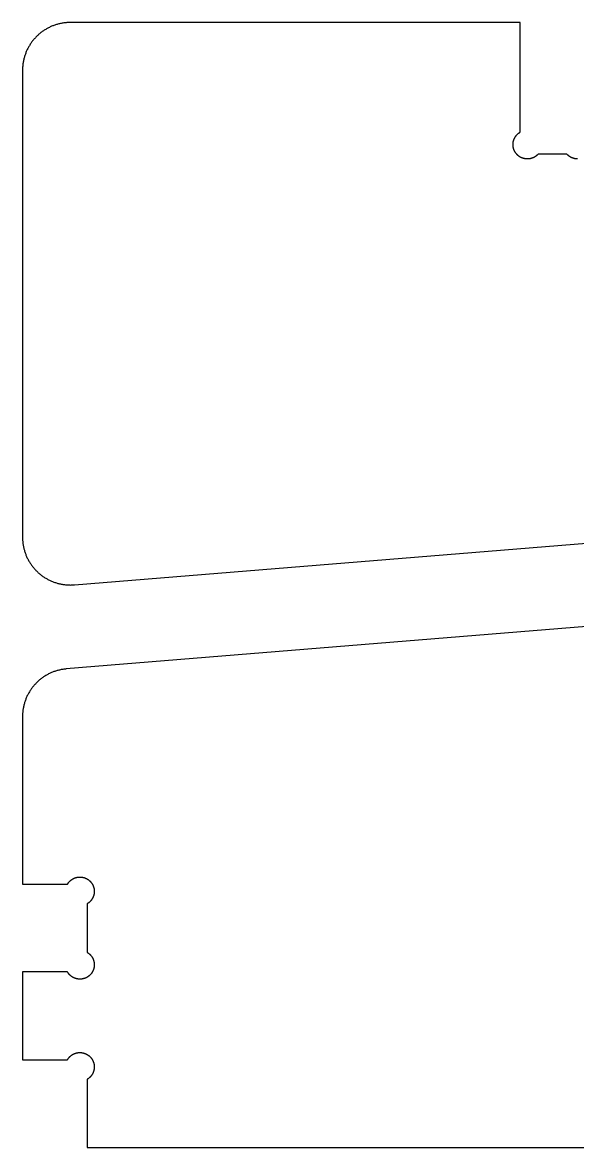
# Model space of a CAD drawing. Header units: metres. Extents: x 20 to 1960, y 15 to 485.
# Drawn here: x 1000 to 1232, y 15 to 485 of the extents above; entities that cross this region are included whole.
import ezdxf

# ---------------------------------------------------------------- set-up
doc = ezdxf.new("R2010")
doc.units = ezdxf.units.M

msp = doc.modelspace()

# ---------------------------------------------------------------- linework, layer by layer
for p, q in [((1014.15, 484.126), (1013.82, 484.021)), ((1014.49, 484.225), (1014.15, 484.126)), ((1014.82, 484.319), (1014.49, 484.225)), ((1015.16, 484.406), (1014.82, 484.319)), ((1015.5, 484.487), (1015.16, 484.406)), ((1015.84, 484.563), (1015.5, 484.487)), ((1016.18, 484.633), (1015.84, 484.563)), ((1016.53, 484.696), (1016.18, 484.633)), ((1016.87, 484.754), (1016.53, 484.696)), ((1017.22, 484.805), (1016.87, 484.754)), ((1017.56, 484.851), (1017.22, 484.805)), ((1017.91, 484.89), (1017.56, 484.851)), ((1018.26, 484.924), (1017.91, 484.89)), ((1018.6, 484.951), (1018.26, 484.924)), ((1018.95, 484.973), (1018.6, 484.951)), ((1019.3, 484.988), (1018.95, 484.973)), ((1019.65, 484.997), (1019.3, 484.988)), ((1020, 485), (1019.65, 484.997)), ((1208, 485), (1020, 485)), ((1208, 439.196), (1208, 485)), ((1006.36, 479.627), (1006.11, 479.387)), ((1006.62, 479.863), (1006.36, 479.627)), ((1006.88, 480.094), (1006.62, 479.863)), ((1007.14, 480.321), (1006.88, 480.094)), ((1007.41, 480.543), (1007.14, 480.321)), ((1007.69, 480.76), (1007.41, 480.543)), ((1007.96, 480.973), (1007.69, 480.76)), ((1008.24, 481.18), (1007.96, 480.973)), ((1008.53, 481.383), (1008.24, 481.18)), ((1008.82, 481.581), (1008.53, 481.383)), ((1009.11, 481.773), (1008.82, 481.581)), ((1009.4, 481.961), (1009.11, 481.773)), ((1009.7, 482.143), (1009.4, 481.961)), ((1010, 482.32), (1009.7, 482.143)), ((1010.3, 482.492), (1010, 482.32)), ((1010.61, 482.659), (1010.3, 482.492)), ((1010.92, 482.82), (1010.61, 482.659)), ((1011.23, 482.976), (1010.92, 482.82)), ((1011.55, 483.126), (1011.23, 482.976)), ((1011.87, 483.271), (1011.55, 483.126)), ((1012.19, 483.41), (1011.87, 483.271)), ((1012.51, 483.544), (1012.19, 483.41)), ((1012.83, 483.672), (1012.51, 483.544)), ((1013.16, 483.794), (1012.83, 483.672)), ((1013.49, 483.91), (1013.16, 483.794)), ((1013.82, 484.021), (1013.49, 483.91)), ((1002.68, 475), (1002.51, 474.696)), ((1002.86, 475.301), (1002.68, 475)), ((1003.04, 475.598), (1002.86, 475.301)), ((1003.23, 475.893), (1003.04, 475.598)), ((1003.42, 476.184), (1003.23, 475.893)), ((1003.62, 476.472), (1003.42, 476.184)), ((1003.82, 476.756), (1003.62, 476.472)), ((1004.03, 477.036), (1003.82, 476.756)), ((1004.24, 477.313), (1004.03, 477.036)), ((1004.46, 477.586), (1004.24, 477.313)), ((1004.68, 477.856), (1004.46, 477.586)), ((1004.91, 478.121), (1004.68, 477.856)), ((1005.14, 478.383), (1004.91, 478.121)), ((1005.37, 478.64), (1005.14, 478.383)), ((1005.61, 478.893), (1005.37, 478.64)), ((1005.86, 479.142), (1005.61, 478.893)), ((1006.11, 479.387), (1005.86, 479.142)), ((1000.68, 470.176), (1000.59, 469.838)), ((1000.77, 470.513), (1000.68, 470.176)), ((1000.87, 470.847), (1000.77, 470.513)), ((1000.98, 471.18), (1000.87, 470.847)), ((1001.09, 471.511), (1000.98, 471.18)), ((1001.21, 471.84), (1001.09, 471.511)), ((1001.33, 472.167), (1001.21, 471.84)), ((1001.46, 472.492), (1001.33, 472.167)), ((1001.59, 472.815), (1001.46, 472.492)), ((1001.73, 473.135), (1001.59, 472.815)), ((1001.87, 473.452), (1001.73, 473.135)), ((1002.02, 473.767), (1001.87, 473.452)), ((1002.18, 474.08), (1002.02, 473.767)), ((1002.34, 474.389), (1002.18, 474.08)), ((1002.51, 474.696), (1002.34, 474.389)), ((1000.01, 465.698), (1000, 465.349)), ((1000, 465.349), (1000, 465)), ((1000.03, 466.047), (1000.01, 465.698)), ((1000.05, 466.395), (1000.03, 466.047)), ((1000.08, 466.743), (1000.05, 466.395)), ((1000.11, 467.091), (1000.08, 466.743)), ((1000.15, 467.437), (1000.11, 467.091)), ((1000.19, 467.783), (1000.15, 467.437)), ((1000.25, 468.129), (1000.19, 467.783)), ((1000.3, 468.473), (1000.25, 468.129)), ((1000.37, 468.816), (1000.3, 468.473)), ((1000.44, 469.158), (1000.37, 468.816)), ((1000.51, 469.499), (1000.44, 469.158)), ((1000.59, 469.838), (1000.51, 469.499)), ((1000, 465), (1000, 270)), ((1205.86, 437.09), (1205.91, 437.18)), ((1205.91, 437.18), (1205.97, 437.268)), ((1205.97, 437.268), (1206.03, 437.355)), ((1206.03, 437.355), (1206.09, 437.441)), ((1206.09, 437.441), (1206.15, 437.527)), ((1206.15, 437.527), (1206.21, 437.611)), ((1206.21, 437.611), (1206.27, 437.694)), ((1206.27, 437.694), (1206.34, 437.776)), ((1206.34, 437.776), (1206.4, 437.857)), ((1206.4, 437.857), (1206.47, 437.936)), ((1206.47, 437.936), (1206.54, 438.015)), ((1206.54, 438.015), (1206.61, 438.092)), ((1206.61, 438.092), (1206.68, 438.168)), ((1206.68, 438.168), (1206.76, 438.243)), ((1206.76, 438.243), (1206.83, 438.316)), ((1206.83, 438.316), (1206.91, 438.388)), ((1206.91, 438.388), (1206.99, 438.459)), ((1206.99, 438.459), (1207.06, 438.528)), ((1207.06, 438.528), (1207.14, 438.596)), ((1207.14, 438.596), (1207.22, 438.663)), ((1207.22, 438.663), (1207.31, 438.728)), ((1207.31, 438.728), (1207.39, 438.792)), ((1207.39, 438.792), (1207.47, 438.854)), ((1207.47, 438.854), (1207.56, 438.915)), ((1207.56, 438.915), (1207.64, 438.974)), ((1207.64, 438.974), (1207.73, 439.032)), ((1207.73, 439.032), (1207.82, 439.088)), ((1207.82, 439.088), (1207.91, 439.143)), ((1207.91, 439.143), (1208, 439.196)), ((1205, 434.209), (1205.01, 434.314)), ((1205, 434.105), (1205, 434.209)), ((1205, 434), (1205, 434.105)), ((1205, 433.895), (1205, 434)), ((1205, 433.791), (1205, 433.895)), ((1205.01, 433.686), (1205, 433.791)), ((1205.01, 434.419), (1205.02, 434.523)), ((1205.01, 434.314), (1205.01, 434.419)), ((1205.01, 433.581), (1205.01, 433.686)), ((1205.02, 433.477), (1205.01, 433.581)), ((1205.02, 434.523), (1205.03, 434.627)), ((1205.03, 433.373), (1205.02, 433.477)), ((1205.03, 434.627), (1205.04, 434.731)), ((1205.04, 433.269), (1205.03, 433.373)), ((1205.04, 434.731), (1205.06, 434.835)), ((1205.06, 433.165), (1205.04, 433.269)), ((1205.06, 434.835), (1205.07, 434.939)), ((1205.07, 433.061), (1205.06, 433.165)), ((1205.07, 434.939), (1205.09, 435.042)), ((1205.09, 432.958), (1205.07, 433.061)), ((1205.09, 435.042), (1205.11, 435.145)), ((1205.11, 432.855), (1205.09, 432.958)), ((1205.11, 435.145), (1205.13, 435.247)), ((1205.13, 432.753), (1205.11, 432.855)), ((1205.13, 435.247), (1205.15, 435.35)), ((1205.15, 432.65), (1205.13, 432.753)), ((1205.15, 435.35), (1205.18, 435.452)), ((1205.18, 432.548), (1205.15, 432.65)), ((1205.18, 435.452), (1205.2, 435.553)), ((1205.2, 432.447), (1205.18, 432.548)), ((1205.2, 435.553), (1205.23, 435.654)), ((1205.23, 432.346), (1205.2, 432.447)), ((1205.23, 435.654), (1205.26, 435.754)), ((1205.26, 435.754), (1205.29, 435.854)), ((1205.29, 435.854), (1205.33, 435.953)), ((1205.33, 435.953), (1205.36, 436.052)), ((1205.36, 436.052), (1205.4, 436.15)), ((1205.4, 436.15), (1205.44, 436.248)), ((1205.44, 436.248), (1205.48, 436.344)), ((1205.48, 436.344), (1205.52, 436.44)), ((1205.52, 436.44), (1205.56, 436.536)), ((1205.56, 436.536), (1205.61, 436.63)), ((1205.61, 436.63), (1205.65, 436.724)), ((1205.65, 436.724), (1205.7, 436.817)), ((1205.7, 436.817), (1205.75, 436.909)), ((1205.75, 436.909), (1205.8, 437)), ((1205.8, 437), (1205.86, 437.09)), ((1205.26, 432.246), (1205.23, 432.346)), ((1205.29, 432.146), (1205.26, 432.246)), ((1205.33, 432.047), (1205.29, 432.146)), ((1205.36, 431.948), (1205.33, 432.047)), ((1205.4, 431.85), (1205.36, 431.948)), ((1205.44, 431.752), (1205.4, 431.85)), ((1205.48, 431.656), (1205.44, 431.752)), ((1205.52, 431.56), (1205.48, 431.656)), ((1205.56, 431.464), (1205.52, 431.56)), ((1205.61, 431.37), (1205.56, 431.464)), ((1205.65, 431.276), (1205.61, 431.37)), ((1205.7, 431.183), (1205.65, 431.276)), ((1205.75, 431.091), (1205.7, 431.183)), ((1205.8, 431), (1205.75, 431.091)), ((1205.86, 430.91), (1205.8, 431)), ((1205.91, 430.82), (1205.86, 430.91)), ((1205.97, 430.732), (1205.91, 430.82)), ((1206.03, 430.645), (1205.97, 430.732)), ((1206.09, 430.559), (1206.03, 430.645)), ((1206.15, 430.473), (1206.09, 430.559)), ((1206.21, 430.389), (1206.15, 430.473)), ((1206.27, 430.306), (1206.21, 430.389)), ((1206.34, 430.224), (1206.27, 430.306)), ((1206.4, 430.143), (1206.34, 430.224)), ((1206.47, 430.064), (1206.4, 430.143)), ((1206.54, 429.985), (1206.47, 430.064)), ((1206.61, 429.908), (1206.54, 429.985)), ((1206.68, 429.832), (1206.61, 429.908)), ((1206.76, 429.757), (1206.68, 429.832)), ((1206.83, 429.684), (1206.76, 429.757)), ((1206.91, 429.612), (1206.83, 429.684)), ((1206.99, 429.541), (1206.91, 429.612)), ((1207.06, 429.472), (1206.99, 429.541)), ((1207.14, 429.404), (1207.06, 429.472)), ((1207.22, 429.337), (1207.14, 429.404)), ((1207.31, 429.272), (1207.22, 429.337)), ((1207.39, 429.208), (1207.31, 429.272)), ((1207.47, 429.146), (1207.39, 429.208)), ((1207.56, 429.085), (1207.47, 429.146)), ((1207.64, 429.026), (1207.56, 429.085)), ((1207.73, 428.968), (1207.64, 429.026)), ((1207.82, 428.912), (1207.73, 428.968)), ((1207.91, 428.857), (1207.82, 428.912)), ((1208, 428.804), (1207.91, 428.857)), ((1208.09, 428.752), (1208, 428.804)), ((1208.18, 428.702), (1208.09, 428.752)), ((1208.28, 428.654), (1208.18, 428.702)), ((1208.37, 428.607), (1208.28, 428.654)), ((1208.46, 428.562), (1208.37, 428.607)), ((1208.56, 428.519), (1208.46, 428.562)), ((1208.66, 428.477), (1208.56, 428.519)), ((1208.75, 428.437), (1208.66, 428.477)), ((1208.85, 428.399), (1208.75, 428.437)), ((1208.95, 428.362), (1208.85, 428.399)), ((1209.05, 428.327), (1208.95, 428.362)), ((1209.15, 428.294), (1209.05, 428.327)), ((1209.25, 428.262), (1209.15, 428.294)), ((1209.35, 428.232), (1209.25, 428.262)), ((1209.45, 428.204), (1209.35, 428.232)), ((1209.55, 428.178), (1209.45, 428.204)), ((1209.65, 428.154), (1209.55, 428.178)), ((1209.75, 428.131), (1209.65, 428.154)), ((1209.86, 428.11), (1209.75, 428.131)), ((1209.96, 428.091), (1209.86, 428.11)), ((1210.06, 428.074), (1209.96, 428.091)), ((1210.17, 428.058), (1210.06, 428.074)), ((1210.27, 428.045), (1210.17, 428.058)), ((1210.37, 428.033), (1210.27, 428.045)), ((1210.48, 428.023), (1210.37, 428.033)), ((1210.58, 428.015), (1210.48, 428.023)), ((1210.69, 428.008), (1210.58, 428.015)), ((1210.79, 428.004), (1210.69, 428.008)), ((1210.9, 428.001), (1210.79, 428.004)), ((1211, 428), (1210.9, 428.001)), ((1211.1, 428.001), (1211, 428)), ((1211.21, 428.004), (1211.1, 428.001)), ((1211.31, 428.008), (1211.21, 428.004)), ((1211.42, 428.015), (1211.31, 428.008)), ((1211.52, 428.023), (1211.42, 428.015)), ((1211.63, 428.033), (1211.52, 428.023)), ((1211.73, 428.045), (1211.63, 428.033)), ((1211.84, 428.058), (1211.73, 428.045)), ((1211.94, 428.074), (1211.84, 428.058)), ((1212.04, 428.091), (1211.94, 428.074)), ((1212.14, 428.11), (1212.04, 428.091)), ((1212.25, 428.131), (1212.14, 428.11)), ((1212.35, 428.154), (1212.25, 428.131)), ((1212.45, 428.178), (1212.35, 428.154)), ((1212.55, 428.204), (1212.45, 428.178)), ((1212.65, 428.232), (1212.55, 428.204)), ((1212.75, 428.262), (1212.65, 428.232)), ((1212.85, 428.294), (1212.75, 428.262)), ((1212.95, 428.327), (1212.85, 428.294)), ((1213.05, 428.362), (1212.95, 428.327)), ((1213.15, 428.399), (1213.05, 428.362)), ((1213.25, 428.437), (1213.15, 428.399)), ((1213.34, 428.477), (1213.25, 428.437)), ((1213.44, 428.519), (1213.34, 428.477)), ((1213.54, 428.562), (1213.44, 428.519)), ((1213.63, 428.607), (1213.54, 428.562)), ((1213.72, 428.654), (1213.63, 428.607)), ((1213.82, 428.702), (1213.72, 428.654)), ((1213.91, 428.752), (1213.82, 428.702)), ((1214, 428.804), (1213.91, 428.752)), ((1214.09, 428.857), (1214, 428.804)), ((1214.18, 428.912), (1214.09, 428.857)), ((1214.27, 428.968), (1214.18, 428.912)), ((1214.36, 429.026), (1214.27, 428.968)), ((1214.44, 429.085), (1214.36, 429.026)), ((1214.53, 429.146), (1214.44, 429.085)), ((1214.61, 429.208), (1214.53, 429.146)), ((1214.69, 429.272), (1214.61, 429.208)), ((1214.78, 429.337), (1214.69, 429.272)), ((1214.86, 429.404), (1214.78, 429.337)), ((1214.94, 429.472), (1214.86, 429.404)), ((1215.01, 429.541), (1214.94, 429.472)), ((1215.09, 429.612), (1215.01, 429.541)), ((1215.17, 429.684), (1215.09, 429.612)), ((1215.24, 429.757), (1215.17, 429.684)), ((1215.32, 429.832), (1215.24, 429.757)), ((1215.39, 429.908), (1215.32, 429.832)), ((1215.46, 429.985), (1215.39, 429.908)), ((1215.47, 430), (1215.46, 429.985)), ((1227.53, 430), (1215.47, 430)), ((1227.54, 429.985), (1227.53, 430)), ((1227.61, 429.908), (1227.54, 429.985)), ((1227.68, 429.832), (1227.61, 429.908)), ((1227.76, 429.757), (1227.68, 429.832)), ((1227.83, 429.684), (1227.76, 429.757)), ((1227.91, 429.612), (1227.83, 429.684)), ((1227.99, 429.541), (1227.91, 429.612)), ((1228.06, 429.472), (1227.99, 429.541)), ((1228.14, 429.404), (1228.06, 429.472)), ((1228.22, 429.337), (1228.14, 429.404)), ((1228.31, 429.272), (1228.22, 429.337)), ((1228.39, 429.208), (1228.31, 429.272)), ((1228.47, 429.146), (1228.39, 429.208)), ((1228.56, 429.085), (1228.47, 429.146)), ((1228.64, 429.026), (1228.56, 429.085)), ((1228.73, 428.968), (1228.64, 429.026)), ((1228.82, 428.912), (1228.73, 428.968)), ((1228.91, 428.857), (1228.82, 428.912)), ((1229, 428.804), (1228.91, 428.857)), ((1229.09, 428.752), (1229, 428.804)), ((1229.18, 428.702), (1229.09, 428.752)), ((1229.28, 428.654), (1229.18, 428.702)), ((1229.37, 428.607), (1229.28, 428.654)), ((1229.46, 428.562), (1229.37, 428.607)), ((1229.56, 428.519), (1229.46, 428.562)), ((1229.66, 428.477), (1229.56, 428.519)), ((1229.75, 428.437), (1229.66, 428.477)), ((1229.85, 428.399), (1229.75, 428.437)), ((1229.95, 428.362), (1229.85, 428.399)), ((1230.05, 428.327), (1229.95, 428.362)), ((1230.15, 428.294), (1230.05, 428.327)), ((1230.25, 428.262), (1230.15, 428.294)), ((1230.35, 428.232), (1230.25, 428.262)), ((1230.45, 428.204), (1230.35, 428.232)), ((1230.55, 428.178), (1230.45, 428.204)), ((1230.65, 428.154), (1230.55, 428.178)), ((1230.75, 428.131), (1230.65, 428.154)), ((1230.86, 428.11), (1230.75, 428.131)), ((1230.96, 428.091), (1230.86, 428.11)), ((1231.06, 428.074), (1230.96, 428.091)), ((1231.16, 428.058), (1231.06, 428.074)), ((1231.27, 428.045), (1231.16, 428.058)), ((1231.37, 428.033), (1231.27, 428.045)), ((1231.48, 428.023), (1231.37, 428.033)), ((1231.58, 428.015), (1231.48, 428.023)), ((1231.69, 428.008), (1231.58, 428.015)), ((1231.79, 428.004), (1231.69, 428.008)), ((1231.9, 428.001), (1231.79, 428.004)), ((1232, 428), (1231.9, 428.001)), ((1021.74, 250.076), (1451.74, 285.076)), ((1000, 270), (1000, 269.651)), ((1000, 269.651), (1000.01, 269.302)), ((1000.01, 269.302), (1000.03, 268.953)), ((1000.03, 268.953), (1000.05, 268.605)), ((1000.05, 268.605), (1000.08, 268.257)), ((1000.08, 268.257), (1000.11, 267.909)), ((1000.11, 267.909), (1000.15, 267.563)), ((1000.15, 267.563), (1000.19, 267.217)), ((1000.19, 267.217), (1000.25, 266.871)), ((1000.25, 266.871), (1000.3, 266.527)), ((1000.3, 266.527), (1000.37, 266.184)), ((1000.37, 266.184), (1000.44, 265.842)), ((1000.44, 265.842), (1000.51, 265.501)), ((1000.51, 265.501), (1000.59, 265.162)), ((1000.59, 265.162), (1000.68, 264.824)), ((1000.68, 264.824), (1000.77, 264.487)), ((1000.77, 264.487), (1000.87, 264.153)), ((1000.87, 264.153), (1000.98, 263.82)), ((1000.98, 263.82), (1001.09, 263.489)), ((1001.09, 263.489), (1001.21, 263.16)), ((1001.21, 263.16), (1001.33, 262.833)), ((1001.33, 262.833), (1001.46, 262.508)), ((1001.46, 262.508), (1001.59, 262.185)), ((1001.59, 262.185), (1001.73, 261.865)), ((1001.73, 261.865), (1001.87, 261.548)), ((1001.87, 261.548), (1002.02, 261.233)), ((1002.02, 261.233), (1002.18, 260.92)), ((1002.18, 260.92), (1002.34, 260.611)), ((1002.34, 260.611), (1002.51, 260.304)), ((1002.51, 260.304), (1002.68, 260)), ((1002.68, 260), (1002.86, 259.699)), ((1002.86, 259.699), (1003.04, 259.402)), ((1003.04, 259.402), (1003.23, 259.107)), ((1003.23, 259.107), (1003.42, 258.816)), ((1003.42, 258.816), (1003.62, 258.528)), ((1003.62, 258.528), (1003.82, 258.244)), ((1003.82, 258.244), (1004.03, 257.964)), ((1004.03, 257.964), (1004.24, 257.687)), ((1004.24, 257.687), (1004.46, 257.414)), ((1004.46, 257.414), (1004.68, 257.144)), ((1004.68, 257.144), (1004.91, 256.879)), ((1004.91, 256.879), (1005.14, 256.617)), ((1005.14, 256.617), (1005.37, 256.36)), ((1005.37, 256.36), (1005.61, 256.107)), ((1005.61, 256.107), (1005.86, 255.858)), ((1005.86, 255.858), (1006.11, 255.613)), ((1006.11, 255.613), (1006.36, 255.373)), ((1006.36, 255.373), (1006.62, 255.137)), ((1006.62, 255.137), (1006.88, 254.906)), ((1006.88, 254.906), (1007.14, 254.679)), ((1007.14, 254.679), (1007.41, 254.457)), ((1007.41, 254.457), (1007.69, 254.24)), ((1007.69, 254.24), (1007.96, 254.027)), ((1007.96, 254.027), (1008.24, 253.82)), ((1008.24, 253.82), (1008.53, 253.617)), ((1008.53, 253.617), (1008.82, 253.419)), ((1008.82, 253.419), (1009.11, 253.227)), ((1009.11, 253.227), (1009.4, 253.039)), ((1009.4, 253.039), (1009.7, 252.857)), ((1009.7, 252.857), (1010, 252.68)), ((1010, 252.68), (1010.3, 252.508)), ((1010.3, 252.508), (1010.61, 252.341)), ((1010.61, 252.341), (1010.92, 252.18)), ((1010.92, 252.18), (1011.23, 252.024)), ((1011.23, 252.024), (1011.55, 251.874)), ((1011.55, 251.874), (1011.87, 251.729)), ((1011.87, 251.729), (1012.19, 251.59)), ((1012.19, 251.59), (1012.51, 251.456)), ((1012.51, 251.456), (1012.83, 251.328)), ((1012.83, 251.328), (1013.16, 251.206)), ((1013.16, 251.206), (1013.49, 251.09)), ((1013.49, 251.09), (1013.82, 250.979)), ((1013.82, 250.979), (1014.15, 250.874)), ((1014.15, 250.874), (1014.49, 250.775)), ((1014.49, 250.775), (1014.82, 250.681)), ((1014.82, 250.681), (1015.16, 250.594)), ((1015.16, 250.594), (1015.5, 250.513)), ((1015.5, 250.513), (1015.84, 250.437)), ((1015.84, 250.437), (1016.18, 250.367)), ((1016.18, 250.367), (1016.53, 250.304)), ((1016.53, 250.304), (1016.87, 250.246)), ((1016.87, 250.246), (1017.22, 250.195)), ((1017.22, 250.195), (1017.56, 250.149)), ((1017.56, 250.149), (1017.91, 250.11)), ((1017.91, 250.11), (1018.26, 250.076)), ((1018.26, 250.076), (1018.6, 250.049)), ((1448.26, 249.924), (1018.26, 214.924)), ((1018.6, 250.049), (1018.95, 250.027)), ((1018.95, 250.027), (1019.3, 250.012)), ((1019.3, 250.012), (1019.65, 250.003)), ((1019.65, 250.003), (1020, 250)), ((1020, 250), (1020.35, 250.003)), ((1020.35, 250.003), (1020.7, 250.012)), ((1020.7, 250.012), (1021.05, 250.027)), ((1021.05, 250.027), (1021.4, 250.049)), ((1021.4, 250.049), (1021.74, 250.076)), ((1008.82, 211.581), (1008.53, 211.383)), ((1009.11, 211.773), (1008.82, 211.581)), ((1009.4, 211.961), (1009.11, 211.773)), ((1009.7, 212.143), (1009.4, 211.961)), ((1010, 212.32), (1009.7, 212.143)), ((1010.3, 212.492), (1010, 212.32)), ((1010.61, 212.659), (1010.3, 212.492)), ((1010.92, 212.82), (1010.61, 212.659)), ((1011.23, 212.976), (1010.92, 212.82)), ((1011.55, 213.126), (1011.23, 212.976)), ((1011.87, 213.271), (1011.55, 213.126)), ((1012.19, 213.41), (1011.87, 213.271)), ((1012.51, 213.544), (1012.19, 213.41)), ((1012.83, 213.672), (1012.51, 213.544)), ((1013.16, 213.794), (1012.83, 213.672)), ((1013.49, 213.91), (1013.16, 213.794)), ((1013.82, 214.021), (1013.49, 213.91)), ((1014.15, 214.126), (1013.82, 214.021)), ((1014.49, 214.225), (1014.15, 214.126)), ((1014.82, 214.319), (1014.49, 214.225)), ((1015.16, 214.406), (1014.82, 214.319)), ((1015.5, 214.487), (1015.16, 214.406)), ((1015.84, 214.563), (1015.5, 214.487)), ((1016.18, 214.633), (1015.84, 214.563)), ((1016.53, 214.696), (1016.18, 214.633)), ((1016.87, 214.754), (1016.53, 214.696)), ((1017.22, 214.805), (1016.87, 214.754)), ((1017.56, 214.851), (1017.22, 214.805)), ((1017.91, 214.89), (1017.56, 214.851)), ((1018.26, 214.924), (1017.91, 214.89)), ((1004.03, 207.036), (1003.82, 206.756)), ((1004.24, 207.313), (1004.03, 207.036)), ((1004.46, 207.586), (1004.24, 207.313)), ((1004.68, 207.856), (1004.46, 207.586)), ((1004.91, 208.121), (1004.68, 207.856)), ((1005.14, 208.383), (1004.91, 208.121)), ((1005.37, 208.64), (1005.14, 208.383)), ((1005.61, 208.893), (1005.37, 208.64)), ((1005.86, 209.142), (1005.61, 208.893)), ((1006.11, 209.387), (1005.86, 209.142)), ((1006.36, 209.627), (1006.11, 209.387)), ((1006.62, 209.863), (1006.36, 209.627)), ((1006.88, 210.094), (1006.62, 209.863)), ((1007.14, 210.321), (1006.88, 210.094)), ((1007.41, 210.543), (1007.14, 210.321)), ((1007.69, 210.76), (1007.41, 210.543)), ((1007.96, 210.973), (1007.69, 210.76)), ((1008.24, 211.18), (1007.96, 210.973)), ((1008.53, 211.383), (1008.24, 211.18)), ((1001.33, 202.167), (1001.21, 201.84)), ((1001.46, 202.492), (1001.33, 202.167)), ((1001.59, 202.815), (1001.46, 202.492)), ((1001.73, 203.135), (1001.59, 202.815)), ((1001.87, 203.452), (1001.73, 203.135)), ((1002.02, 203.767), (1001.87, 203.452)), ((1002.18, 204.08), (1002.02, 203.767)), ((1002.34, 204.389), (1002.18, 204.08)), ((1002.51, 204.696), (1002.34, 204.389)), ((1002.68, 205), (1002.51, 204.696)), ((1002.86, 205.301), (1002.68, 205)), ((1003.04, 205.598), (1002.86, 205.301)), ((1003.23, 205.893), (1003.04, 205.598)), ((1003.42, 206.184), (1003.23, 205.893)), ((1003.62, 206.472), (1003.42, 206.184)), ((1003.82, 206.756), (1003.62, 206.472)), ((1000.15, 197.437), (1000.11, 197.091)), ((1000.19, 197.783), (1000.15, 197.437)), ((1000.25, 198.129), (1000.19, 197.783)), ((1000.3, 198.473), (1000.25, 198.129)), ((1000.37, 198.816), (1000.3, 198.473)), ((1000.44, 199.158), (1000.37, 198.816)), ((1000.51, 199.499), (1000.44, 199.158)), ((1000.59, 199.838), (1000.51, 199.499)), ((1000.68, 200.176), (1000.59, 199.838)), ((1000.77, 200.513), (1000.68, 200.176)), ((1000.87, 200.847), (1000.77, 200.513)), ((1000.98, 201.18), (1000.87, 200.847)), ((1001.09, 201.511), (1000.98, 201.18)), ((1001.21, 201.84), (1001.09, 201.511)), ((1000.01, 195.698), (1000, 195.349)), ((1000, 195.349), (1000, 195)), ((1000, 195), (1000, 125)), ((1000.03, 196.047), (1000.01, 195.698)), ((1000.05, 196.395), (1000.03, 196.047)), ((1000.08, 196.743), (1000.05, 196.395)), ((1000.11, 197.091), (1000.08, 196.743)), ((1020.47, 126.854), (1020.56, 126.915)), ((1020.56, 126.915), (1020.64, 126.974)), ((1020.64, 126.974), (1020.73, 127.032)), ((1020.73, 127.032), (1020.82, 127.088)), ((1020.82, 127.088), (1020.91, 127.143)), ((1020.91, 127.143), (1021, 127.196)), ((1021, 127.196), (1021.09, 127.248)), ((1021.09, 127.248), (1021.18, 127.298)), ((1021.18, 127.298), (1021.28, 127.346)), ((1021.28, 127.346), (1021.37, 127.393)), ((1021.37, 127.393), (1021.46, 127.438)), ((1021.46, 127.438), (1021.56, 127.481)), ((1021.56, 127.481), (1021.66, 127.523)), ((1021.66, 127.523), (1021.75, 127.563)), ((1021.75, 127.563), (1021.85, 127.601)), ((1021.85, 127.601), (1021.95, 127.638)), ((1021.95, 127.638), (1022.05, 127.673)), ((1022.05, 127.673), (1022.15, 127.706)), ((1022.15, 127.706), (1022.25, 127.738)), ((1022.25, 127.738), (1022.35, 127.768)), ((1022.35, 127.768), (1022.45, 127.796)), ((1022.45, 127.796), (1022.55, 127.822)), ((1022.55, 127.822), (1022.65, 127.846)), ((1022.65, 127.846), (1022.75, 127.869)), ((1022.75, 127.869), (1022.86, 127.89)), ((1022.86, 127.89), (1022.96, 127.909)), ((1022.96, 127.909), (1023.06, 127.926)), ((1023.06, 127.926), (1023.16, 127.942)), ((1023.16, 127.942), (1023.27, 127.955)), ((1023.27, 127.955), (1023.37, 127.967)), ((1023.37, 127.967), (1023.48, 127.977)), ((1023.48, 127.977), (1023.58, 127.985)), ((1023.58, 127.985), (1023.69, 127.992)), ((1023.69, 127.992), (1023.79, 127.996)), ((1023.79, 127.996), (1023.9, 127.999)), ((1023.9, 127.999), (1024, 128)), ((1024, 128), (1024.1, 127.999)), ((1024.1, 127.999), (1024.21, 127.996)), ((1024.21, 127.996), (1024.31, 127.992)), ((1024.31, 127.992), (1024.42, 127.985)), ((1024.42, 127.985), (1024.52, 127.977)), ((1024.52, 127.977), (1024.63, 127.967)), ((1024.63, 127.967), (1024.73, 127.955)), ((1024.73, 127.955), (1024.84, 127.942)), ((1024.84, 127.942), (1024.94, 127.926)), ((1024.94, 127.926), (1025.04, 127.909)), ((1025.04, 127.909), (1025.14, 127.89)), ((1025.14, 127.89), (1025.25, 127.869)), ((1025.25, 127.869), (1025.35, 127.846)), ((1025.35, 127.846), (1025.45, 127.822)), ((1025.45, 127.822), (1025.55, 127.796)), ((1025.55, 127.796), (1025.65, 127.768)), ((1025.65, 127.768), (1025.75, 127.738)), ((1025.75, 127.738), (1025.85, 127.706)), ((1025.85, 127.706), (1025.95, 127.673)), ((1025.95, 127.673), (1026.05, 127.638)), ((1026.05, 127.638), (1026.15, 127.601)), ((1026.15, 127.601), (1026.25, 127.563)), ((1026.25, 127.563), (1026.34, 127.523)), ((1026.34, 127.523), (1026.44, 127.481)), ((1026.44, 127.481), (1026.54, 127.438)), ((1026.54, 127.438), (1026.63, 127.393)), ((1026.63, 127.393), (1026.72, 127.346)), ((1026.72, 127.346), (1026.82, 127.298)), ((1026.82, 127.298), (1026.91, 127.248)), ((1026.91, 127.248), (1027, 127.196)), ((1027, 127.196), (1027.09, 127.143)), ((1027.09, 127.143), (1027.18, 127.088)), ((1027.18, 127.088), (1027.27, 127.032)), ((1027.27, 127.032), (1027.36, 126.974)), ((1027.36, 126.974), (1027.44, 126.915)), ((1027.44, 126.915), (1027.53, 126.854)), ((1000, 125), (1018.8, 125)), ((1018.8, 125), (1018.86, 125.09)), ((1018.86, 125.09), (1018.91, 125.18)), ((1018.91, 125.18), (1018.97, 125.268)), ((1018.97, 125.268), (1019.03, 125.355)), ((1019.03, 125.355), (1019.09, 125.441)), ((1019.09, 125.441), (1019.15, 125.527)), ((1019.15, 125.527), (1019.21, 125.611)), ((1019.21, 125.611), (1019.27, 125.694)), ((1019.27, 125.694), (1019.34, 125.776)), ((1019.34, 125.776), (1019.4, 125.857)), ((1019.4, 125.857), (1019.47, 125.936)), ((1019.47, 125.936), (1019.54, 126.015)), ((1019.54, 126.015), (1019.61, 126.092)), ((1019.61, 126.092), (1019.68, 126.168)), ((1019.68, 126.168), (1019.76, 126.243)), ((1019.76, 126.243), (1019.83, 126.316)), ((1019.83, 126.316), (1019.91, 126.388)), ((1019.91, 126.388), (1019.99, 126.459)), ((1019.99, 126.459), (1020.06, 126.528)), ((1020.06, 126.528), (1020.14, 126.596)), ((1020.14, 126.596), (1020.22, 126.663)), ((1020.22, 126.663), (1020.31, 126.728)), ((1020.31, 126.728), (1020.39, 126.792)), ((1020.39, 126.792), (1020.47, 126.854)), ((1027.53, 126.854), (1027.61, 126.792)), ((1027.61, 126.792), (1027.69, 126.728)), ((1027.69, 126.728), (1027.78, 126.663)), ((1027.78, 126.663), (1027.86, 126.596)), ((1027.86, 126.596), (1027.94, 126.528)), ((1027.94, 126.528), (1028.01, 126.459)), ((1028.01, 126.459), (1028.09, 126.388)), ((1028.09, 126.388), (1028.17, 126.316)), ((1028.17, 126.316), (1028.24, 126.243)), ((1028.24, 126.243), (1028.32, 126.168)), ((1028.32, 126.168), (1028.39, 126.092)), ((1028.39, 126.092), (1028.46, 126.015)), ((1028.46, 126.015), (1028.53, 125.936)), ((1028.53, 125.936), (1028.6, 125.857)), ((1028.6, 125.857), (1028.66, 125.776)), ((1028.66, 125.776), (1028.73, 125.694)), ((1028.73, 125.694), (1028.79, 125.611)), ((1028.79, 125.611), (1028.85, 125.527)), ((1028.85, 125.527), (1028.91, 125.441)), ((1028.91, 125.441), (1028.97, 125.355)), ((1028.97, 125.355), (1029.03, 125.268)), ((1029.03, 125.268), (1029.09, 125.18)), ((1029.09, 125.18), (1029.14, 125.09)), ((1029.14, 125.09), (1029.2, 125)), ((1029.2, 125), (1029.25, 124.909)), ((1029.25, 124.909), (1029.3, 124.817)), ((1029.3, 124.817), (1029.35, 124.724)), ((1029.35, 124.724), (1029.39, 124.63)), ((1029.39, 124.63), (1029.44, 124.536)), ((1029.44, 124.536), (1029.48, 124.44)), ((1029.48, 124.44), (1029.52, 124.344)), ((1029.52, 124.344), (1029.56, 124.248)), ((1029.56, 124.248), (1029.6, 124.15)), ((1029.6, 124.15), (1029.64, 124.052)), ((1029.64, 124.052), (1029.67, 123.953)), ((1029.67, 123.953), (1029.71, 123.854)), ((1029.71, 123.854), (1029.74, 123.754)), ((1029.74, 123.754), (1029.77, 123.654)), ((1029.77, 123.654), (1029.8, 123.553)), ((1029.8, 123.553), (1029.82, 123.452)), ((1029.82, 123.452), (1029.85, 123.35)), ((1029.85, 123.35), (1029.87, 123.247)), ((1029.87, 123.247), (1029.89, 123.145)), ((1029.89, 123.145), (1029.91, 123.042)), ((1029.91, 123.042), (1029.93, 122.939)), ((1029.93, 122.939), (1029.94, 122.835)), ((1029.94, 122.835), (1029.96, 122.731)), ((1029.96, 122.731), (1029.97, 122.627)), ((1029.97, 122.627), (1029.98, 122.523)), ((1029.98, 122.523), (1029.99, 122.419)), ((1029.99, 122.419), (1029.99, 122.314)), ((1029.99, 122.314), (1030, 122.209)), ((1030, 122.209), (1030, 122.105)), ((1028.01, 117.541), (1027.94, 117.472)), ((1028.09, 117.612), (1028.01, 117.541)), ((1028.17, 117.684), (1028.09, 117.612)), ((1028.24, 117.757), (1028.17, 117.684)), ((1028.32, 117.832), (1028.24, 117.757)), ((1028.39, 117.908), (1028.32, 117.832)), ((1028.46, 117.985), (1028.39, 117.908)), ((1028.53, 118.064), (1028.46, 117.985)), ((1028.6, 118.143), (1028.53, 118.064)), ((1028.66, 118.224), (1028.6, 118.143)), ((1028.73, 118.306), (1028.66, 118.224)), ((1028.79, 118.389), (1028.73, 118.306)), ((1028.85, 118.473), (1028.79, 118.389)), ((1028.91, 118.559), (1028.85, 118.473)), ((1028.97, 118.645), (1028.91, 118.559)), ((1029.03, 118.732), (1028.97, 118.645)), ((1029.09, 118.82), (1029.03, 118.732)), ((1029.14, 118.91), (1029.09, 118.82)), ((1029.2, 119), (1029.14, 118.91)), ((1029.25, 119.091), (1029.2, 119)), ((1029.3, 119.183), (1029.25, 119.091)), ((1029.35, 119.276), (1029.3, 119.183)), ((1029.39, 119.37), (1029.35, 119.276)), ((1029.44, 119.464), (1029.39, 119.37)), ((1029.48, 119.56), (1029.44, 119.464)), ((1029.52, 119.656), (1029.48, 119.56)), ((1029.56, 119.752), (1029.52, 119.656)), ((1029.6, 119.85), (1029.56, 119.752)), ((1029.64, 119.948), (1029.6, 119.85)), ((1029.67, 120.047), (1029.64, 119.948)), ((1029.71, 120.146), (1029.67, 120.047)), ((1029.74, 120.246), (1029.71, 120.146)), ((1029.77, 120.346), (1029.74, 120.246)), ((1029.8, 120.447), (1029.77, 120.346)), ((1029.82, 120.548), (1029.8, 120.447)), ((1029.85, 120.65), (1029.82, 120.548)), ((1029.87, 120.753), (1029.85, 120.65)), ((1029.89, 120.855), (1029.87, 120.753)), ((1029.91, 120.958), (1029.89, 120.855)), ((1029.93, 121.061), (1029.91, 120.958)), ((1029.94, 121.165), (1029.93, 121.061)), ((1029.96, 121.269), (1029.94, 121.165)), ((1029.97, 121.373), (1029.96, 121.269)), ((1029.98, 121.477), (1029.97, 121.373)), ((1029.99, 121.581), (1029.98, 121.477)), ((1030, 121.791), (1029.99, 121.686)), ((1029.99, 121.686), (1029.99, 121.581)), ((1030, 122.105), (1030, 122)), ((1030, 122), (1030, 121.895)), ((1030, 121.895), (1030, 121.791)), ((1027.09, 116.857), (1027, 116.804)), ((1027, 116.804), (1027, 96.5295)), ((1027.18, 116.912), (1027.09, 116.857)), ((1027.27, 116.968), (1027.18, 116.912)), ((1027.36, 117.026), (1027.27, 116.968)), ((1027.44, 117.085), (1027.36, 117.026)), ((1027.53, 117.146), (1027.44, 117.085)), ((1027.61, 117.208), (1027.53, 117.146)), ((1027.69, 117.272), (1027.61, 117.208)), ((1027.78, 117.337), (1027.69, 117.272)), ((1027.86, 117.404), (1027.78, 117.337)), ((1027.94, 117.472), (1027.86, 117.404)), ((1027, 96.5295), (1027.09, 96.4763)), ((1027.09, 96.4763), (1027.18, 96.4216)), ((1027.18, 96.4216), (1027.27, 96.3653)), ((1027.27, 96.3653), (1027.36, 96.3075)), ((1027.36, 96.3075), (1027.44, 96.2482)), ((1027.44, 96.2482), (1027.53, 96.1874)), ((1027.53, 96.1874), (1027.61, 96.1251)), ((1027.61, 96.1251), (1027.69, 96.0614)), ((1027.69, 96.0614), (1027.78, 95.9962)), ((1027.78, 95.9962), (1027.86, 95.9296)), ((1027.86, 95.9296), (1027.94, 95.8616)), ((1027.94, 95.8616), (1028.01, 95.7922)), ((1028.01, 95.7922), (1028.09, 95.7214)), ((1028.09, 95.7214), (1028.17, 95.6494)), ((1028.17, 95.6494), (1028.24, 95.576)), ((1028.24, 95.576), (1028.32, 95.5013)), ((1028.32, 95.5013), (1028.39, 95.4253)), ((1028.39, 95.4253), (1028.46, 95.3481)), ((1028.46, 95.3481), (1028.53, 95.2697)), ((1028.53, 95.2697), (1028.6, 95.19)), ((1028.6, 95.19), (1028.66, 95.1092)), ((1028.66, 95.1092), (1028.73, 95.0273)), ((1028.73, 95.0273), (1028.79, 94.9442)), ((1028.79, 94.9442), (1028.85, 94.86)), ((1028.85, 94.86), (1028.91, 94.7748)), ((1028.91, 94.7748), (1028.97, 94.6885)), ((1028.97, 94.6885), (1029.03, 94.6012)), ((1029.03, 94.6012), (1029.09, 94.5128)), ((1029.09, 94.5128), (1029.14, 94.4236)), ((1029.14, 94.4236), (1029.2, 94.3333)), ((1029.2, 94.3333), (1029.25, 94.2422)), ((1029.25, 94.2422), (1029.3, 94.1501)), ((1029.3, 94.1501), (1029.35, 94.0573)), ((1029.35, 94.0573), (1029.39, 93.9635)), ((1029.39, 93.9635), (1029.44, 93.869)), ((1029.44, 93.869), (1029.48, 93.7737)), ((1029.48, 93.7737), (1029.52, 93.6777)), ((1029.52, 93.6777), (1029.56, 93.581)), ((1029.56, 93.581), (1029.6, 93.4835)), ((1029.6, 93.4835), (1029.64, 93.3854)), ((1029.64, 93.3854), (1029.67, 93.2867)), ((1029.67, 89.3799), (1029.64, 89.2812)), ((1029.67, 93.2867), (1029.71, 93.1874)), ((1029.71, 89.4792), (1029.67, 89.3799)), ((1029.71, 93.1874), (1029.74, 93.0876)), ((1029.74, 89.5791), (1029.71, 89.4792)), ((1029.74, 93.0876), (1029.77, 92.9872)), ((1029.77, 89.6795), (1029.74, 89.5791)), ((1029.77, 92.9872), (1029.8, 92.8862)), ((1029.8, 89.7804), (1029.77, 89.6795)), ((1029.8, 92.8862), (1029.82, 92.7849)), ((1029.82, 89.8818), (1029.8, 89.7804)), ((1029.82, 92.7849), (1029.85, 92.683)), ((1029.85, 89.9836), (1029.82, 89.8818)), ((1029.85, 92.683), (1029.87, 92.5808)), ((1029.87, 90.0858), (1029.85, 89.9836)), ((1029.87, 92.5808), (1029.89, 92.4782)), ((1029.89, 90.1885), (1029.87, 90.0858)), ((1029.89, 92.4782), (1029.91, 92.3752)), ((1029.91, 90.2914), (1029.89, 90.1885)), ((1029.91, 92.3752), (1029.93, 92.2719)), ((1029.93, 90.3947), (1029.91, 90.2914)), ((1029.93, 92.2719), (1029.94, 92.1684)), ((1029.94, 90.4983), (1029.93, 90.3947)), ((1029.94, 92.1684), (1029.96, 92.0645)), ((1029.96, 90.6021), (1029.94, 90.4983)), ((1029.96, 92.0645), (1029.97, 91.9605)), ((1029.97, 90.7061), (1029.96, 90.6021)), ((1029.97, 91.9605), (1029.98, 91.8563)), ((1029.98, 90.8104), (1029.97, 90.7061)), ((1029.98, 91.8563), (1029.99, 91.7519)), ((1029.99, 90.9148), (1029.98, 90.8104)), ((1029.99, 91.7519), (1029.99, 91.6473)), ((1029.99, 91.6473), (1030, 91.5427)), ((1030, 91.1239), (1029.99, 91.0193)), ((1029.99, 91.0193), (1029.99, 90.9148)), ((1030, 91.5427), (1030, 91.438)), ((1030, 91.438), (1030, 91.3333)), ((1030, 91.3333), (1030, 91.2286)), ((1030, 91.2286), (1030, 91.1239)), ((1018.8, 88.3333), (1000, 88.3333)), ((1000, 88.3333), (1000, 51.6667)), ((1018.86, 88.2431), (1018.8, 88.3333)), ((1018.91, 88.1538), (1018.86, 88.2431)), ((1018.97, 88.0655), (1018.91, 88.1538)), ((1019.03, 87.9782), (1018.97, 88.0655)), ((1019.09, 87.8919), (1019.03, 87.9782)), ((1019.15, 87.8066), (1019.09, 87.8919)), ((1019.21, 87.7224), (1019.15, 87.8066)), ((1019.27, 87.6394), (1019.21, 87.7224)), ((1019.34, 87.5574), (1019.27, 87.6394)), ((1019.4, 87.4766), (1019.34, 87.5574)), ((1019.47, 87.397), (1019.4, 87.4766)), ((1019.54, 87.3186), (1019.47, 87.397)), ((1019.61, 87.2413), (1019.54, 87.3186)), ((1019.68, 87.1654), (1019.61, 87.2413)), ((1019.76, 87.0907), (1019.68, 87.1654)), ((1019.83, 87.0173), (1019.76, 87.0907)), ((1019.91, 86.9452), (1019.83, 87.0173)), ((1019.99, 86.8745), (1019.91, 86.9452)), ((1020.06, 86.8051), (1019.99, 86.8745)), ((1020.14, 86.7371), (1020.06, 86.8051)), ((1020.22, 86.6705), (1020.14, 86.7371)), ((1020.31, 86.6053), (1020.22, 86.6705)), ((1020.39, 86.5415), (1020.31, 86.6053)), ((1020.47, 86.4792), (1020.39, 86.5415)), ((1020.56, 86.4184), (1020.47, 86.4792)), ((1020.64, 86.3591), (1020.56, 86.4184)), ((1020.73, 86.3013), (1020.64, 86.3591)), ((1020.82, 86.245), (1020.73, 86.3013)), ((1020.91, 86.1903), (1020.82, 86.245)), ((1021, 86.1372), (1020.91, 86.1903)), ((1021.09, 86.0856), (1021, 86.1372)), ((1021.18, 86.0356), (1021.09, 86.0856)), ((1021.28, 85.9873), (1021.18, 86.0356)), ((1021.37, 85.9406), (1021.28, 85.9873)), ((1021.46, 85.8955), (1021.37, 85.9406)), ((1021.56, 85.8521), (1021.46, 85.8955)), ((1021.66, 85.8103), (1021.56, 85.8521)), ((1021.75, 85.7702), (1021.66, 85.8103)), ((1021.85, 85.7319), (1021.75, 85.7702)), ((1021.95, 85.6952), (1021.85, 85.7319)), ((1022.05, 85.6602), (1021.95, 85.6952)), ((1022.15, 85.627), (1022.05, 85.6602)), ((1022.25, 85.5955), (1022.15, 85.627)), ((1022.35, 85.5658), (1022.25, 85.5955)), ((1022.45, 85.5378), (1022.35, 85.5658)), ((1022.55, 85.5116), (1022.45, 85.5378)), ((1022.65, 85.4871), (1022.55, 85.5116)), ((1022.75, 85.4644), (1022.65, 85.4871)), ((1022.86, 85.4436), (1022.75, 85.4644)), ((1022.96, 85.4245), (1022.86, 85.4436)), ((1023.06, 85.4072), (1022.96, 85.4245)), ((1023.16, 85.3917), (1023.06, 85.4072)), ((1023.27, 85.3781), (1023.16, 85.3917)), ((1023.37, 85.3662), (1023.27, 85.3781)), ((1023.48, 85.3562), (1023.37, 85.3662)), ((1023.58, 85.3479), (1023.48, 85.3562)), ((1023.69, 85.3416), (1023.58, 85.3479)), ((1023.79, 85.337), (1023.69, 85.3416)), ((1023.9, 85.3342), (1023.79, 85.337)), ((1024, 85.3333), (1023.9, 85.3342)), ((1024.1, 85.3342), (1024, 85.3333)), ((1024.21, 85.337), (1024.1, 85.3342)), ((1024.31, 85.3416), (1024.21, 85.337)), ((1024.42, 85.3479), (1024.31, 85.3416)), ((1024.52, 85.3562), (1024.42, 85.3479)), ((1024.63, 85.3662), (1024.52, 85.3562)), ((1024.73, 85.3781), (1024.63, 85.3662)), ((1024.84, 85.3917), (1024.73, 85.3781)), ((1024.94, 85.4072), (1024.84, 85.3917)), ((1025.04, 85.4245), (1024.94, 85.4072)), ((1025.14, 85.4436), (1025.04, 85.4245)), ((1025.25, 85.4644), (1025.14, 85.4436)), ((1025.35, 85.4871), (1025.25, 85.4644)), ((1025.45, 85.5116), (1025.35, 85.4871)), ((1025.55, 85.5378), (1025.45, 85.5116)), ((1025.65, 85.5658), (1025.55, 85.5378)), ((1025.75, 85.5955), (1025.65, 85.5658)), ((1025.85, 85.627), (1025.75, 85.5955)), ((1025.95, 85.6602), (1025.85, 85.627)), ((1026.05, 85.6952), (1025.95, 85.6602)), ((1026.15, 85.7319), (1026.05, 85.6952)), ((1026.25, 85.7702), (1026.15, 85.7319)), ((1026.34, 85.8103), (1026.25, 85.7702)), ((1026.44, 85.8521), (1026.34, 85.8103)), ((1026.54, 85.8955), (1026.44, 85.8521)), ((1026.63, 85.9406), (1026.54, 85.8955)), ((1026.72, 85.9873), (1026.63, 85.9406)), ((1026.82, 86.0356), (1026.72, 85.9873)), ((1026.91, 86.0856), (1026.82, 86.0356)), ((1027, 86.1372), (1026.91, 86.0856)), ((1027.09, 86.1903), (1027, 86.1372)), ((1027.18, 86.245), (1027.09, 86.1903)), ((1027.27, 86.3013), (1027.18, 86.245)), ((1027.36, 86.3591), (1027.27, 86.3013)), ((1027.44, 86.4184), (1027.36, 86.3591)), ((1027.53, 86.4792), (1027.44, 86.4184)), ((1027.61, 86.5415), (1027.53, 86.4792)), ((1027.69, 86.6053), (1027.61, 86.5415)), ((1027.78, 86.6705), (1027.69, 86.6053)), ((1027.86, 86.7371), (1027.78, 86.6705)), ((1027.94, 86.8051), (1027.86, 86.7371)), ((1028.01, 86.8745), (1027.94, 86.8051)), ((1028.09, 86.9452), (1028.01, 86.8745)), ((1028.17, 87.0173), (1028.09, 86.9452)), ((1028.24, 87.0907), (1028.17, 87.0173)), ((1028.32, 87.1654), (1028.24, 87.0907)), ((1028.39, 87.2413), (1028.32, 87.1654)), ((1028.46, 87.3186), (1028.39, 87.2413)), ((1028.53, 87.397), (1028.46, 87.3186)), ((1028.6, 87.4766), (1028.53, 87.397)), ((1028.66, 87.5574), (1028.6, 87.4766)), ((1028.73, 87.6394), (1028.66, 87.5574)), ((1028.79, 87.7224), (1028.73, 87.6394)), ((1028.85, 87.8066), (1028.79, 87.7224)), ((1028.91, 87.8919), (1028.85, 87.8066)), ((1028.97, 87.9782), (1028.91, 87.8919)), ((1029.03, 88.0655), (1028.97, 87.9782)), ((1029.09, 88.1538), (1029.03, 88.0655)), ((1029.14, 88.2431), (1029.09, 88.1538)), ((1029.2, 88.3333), (1029.14, 88.2431)), ((1029.25, 88.4245), (1029.2, 88.3333)), ((1029.3, 88.5165), (1029.25, 88.4245)), ((1029.35, 88.6094), (1029.3, 88.5165)), ((1029.39, 88.7031), (1029.35, 88.6094)), ((1029.44, 88.7976), (1029.39, 88.7031)), ((1029.48, 88.8929), (1029.44, 88.7976)), ((1029.52, 88.9889), (1029.48, 88.8929)), ((1029.56, 89.0857), (1029.52, 88.9889)), ((1029.6, 89.1831), (1029.56, 89.0857)), ((1029.64, 89.2812), (1029.6, 89.1831)), ((1018.8, 51.6667), (1018.86, 51.7569)), ((1018.86, 51.7569), (1018.91, 51.8462)), ((1018.91, 51.8462), (1018.97, 51.9345)), ((1018.97, 51.9345), (1019.03, 52.0218)), ((1019.03, 52.0218), (1019.09, 52.1081)), ((1019.09, 52.1081), (1019.15, 52.1934)), ((1019.15, 52.1934), (1019.21, 52.2775)), ((1019.21, 52.2775), (1019.27, 52.3606)), ((1019.27, 52.3606), (1019.34, 52.4426)), ((1019.34, 52.4426), (1019.4, 52.5234)), ((1019.4, 52.5234), (1019.47, 52.603)), ((1019.47, 52.603), (1019.54, 52.6814)), ((1019.54, 52.6814), (1019.61, 52.7587)), ((1019.61, 52.7587), (1019.68, 52.8346)), ((1019.68, 52.8346), (1019.76, 52.9093)), ((1019.76, 52.9093), (1019.83, 52.9827)), ((1019.83, 52.9827), (1019.91, 53.0548)), ((1019.91, 53.0548), (1019.99, 53.1255)), ((1019.99, 53.1255), (1020.06, 53.1949)), ((1020.06, 53.1949), (1020.14, 53.2629)), ((1020.14, 53.2629), (1020.22, 53.3295)), ((1020.22, 53.3295), (1020.31, 53.3947)), ((1020.31, 53.3947), (1020.39, 53.4585)), ((1020.39, 53.4585), (1020.47, 53.5208)), ((1020.47, 53.5208), (1020.56, 53.5816)), ((1020.56, 53.5816), (1020.64, 53.6409)), ((1020.64, 53.6409), (1020.73, 53.6987)), ((1020.73, 53.6987), (1020.82, 53.7549)), ((1020.82, 53.7549), (1020.91, 53.8097)), ((1020.91, 53.8097), (1021, 53.8628)), ((1021, 53.8628), (1021.09, 53.9144)), ((1021.09, 53.9144), (1021.18, 53.9643)), ((1021.18, 53.9643), (1021.28, 54.0127)), ((1021.28, 54.0127), (1021.37, 54.0594)), ((1021.37, 54.0594), (1021.46, 54.1045)), ((1021.46, 54.1045), (1021.56, 54.1479)), ((1021.56, 54.1479), (1021.66, 54.1897)), ((1021.66, 54.1897), (1021.75, 54.2298)), ((1021.75, 54.2298), (1021.85, 54.2681)), ((1021.85, 54.2681), (1021.95, 54.3048)), ((1021.95, 54.3048), (1022.05, 54.3398)), ((1022.05, 54.3398), (1022.15, 54.373)), ((1022.15, 54.373), (1022.25, 54.4045)), ((1022.25, 54.4045), (1022.35, 54.4342)), ((1022.35, 54.4342), (1022.45, 54.4622)), ((1022.45, 54.4622), (1022.55, 54.4884)), ((1022.55, 54.4884), (1022.65, 54.5129)), ((1022.65, 54.5129), (1022.75, 54.5355)), ((1022.75, 54.5355), (1022.86, 54.5564)), ((1022.86, 54.5564), (1022.96, 54.5755)), ((1022.96, 54.5755), (1023.06, 54.5928)), ((1023.06, 54.5928), (1023.16, 54.6083)), ((1023.16, 54.6083), (1023.27, 54.6219)), ((1023.27, 54.6219), (1023.37, 54.6338)), ((1023.37, 54.6338), (1023.48, 54.6438)), ((1023.48, 54.6438), (1023.58, 54.652)), ((1023.58, 54.652), (1023.69, 54.6584)), ((1023.69, 54.6584), (1023.79, 54.663)), ((1023.79, 54.663), (1023.9, 54.6657)), ((1023.9, 54.6657), (1024, 54.6667)), ((1024, 54.6667), (1024.1, 54.6657)), ((1024.1, 54.6657), (1024.21, 54.663)), ((1024.21, 54.663), (1024.31, 54.6584)), ((1024.31, 54.6584), (1024.42, 54.652)), ((1024.42, 54.652), (1024.52, 54.6438)), ((1024.52, 54.6438), (1024.63, 54.6338)), ((1024.63, 54.6338), (1024.73, 54.6219)), ((1024.73, 54.6219), (1024.84, 54.6083)), ((1024.84, 54.6083), (1024.94, 54.5928)), ((1024.94, 54.5928), (1025.04, 54.5755)), ((1025.04, 54.5755), (1025.14, 54.5564)), ((1025.14, 54.5564), (1025.25, 54.5355)), ((1025.25, 54.5355), (1025.35, 54.5129)), ((1025.35, 54.5129), (1025.45, 54.4884)), ((1025.45, 54.4884), (1025.55, 54.4622)), ((1025.55, 54.4622), (1025.65, 54.4342)), ((1025.65, 54.4342), (1025.75, 54.4045)), ((1025.75, 54.4045), (1025.85, 54.373)), ((1025.85, 54.373), (1025.95, 54.3398)), ((1025.95, 54.3398), (1026.05, 54.3048)), ((1026.05, 54.3048), (1026.15, 54.2681)), ((1026.15, 54.2681), (1026.25, 54.2298)), ((1026.25, 54.2298), (1026.34, 54.1897)), ((1026.34, 54.1897), (1026.44, 54.1479)), ((1026.44, 54.1479), (1026.54, 54.1045)), ((1026.54, 54.1045), (1026.63, 54.0594)), ((1026.63, 54.0594), (1026.72, 54.0127)), ((1026.72, 54.0127), (1026.82, 53.9643)), ((1026.82, 53.9643), (1026.91, 53.9144)), ((1026.91, 53.9144), (1027, 53.8628)), ((1027, 53.8628), (1027.09, 53.8097)), ((1027.09, 53.8097), (1027.18, 53.7549)), ((1027.18, 53.7549), (1027.27, 53.6987)), ((1027.27, 53.6987), (1027.36, 53.6409)), ((1027.36, 53.6409), (1027.44, 53.5816)), ((1027.44, 53.5816), (1027.53, 53.5208)), ((1027.53, 53.5208), (1027.61, 53.4585)), ((1027.61, 53.4585), (1027.69, 53.3947)), ((1027.69, 53.3947), (1027.78, 53.3295)), ((1027.78, 53.3295), (1027.86, 53.2629)), ((1027.86, 53.2629), (1027.94, 53.1949)), ((1027.94, 53.1949), (1028.01, 53.1255)), ((1028.01, 53.1255), (1028.09, 53.0548)), ((1028.09, 53.0548), (1028.17, 52.9827)), ((1028.17, 52.9827), (1028.24, 52.9093)), ((1028.24, 52.9093), (1028.32, 52.8346)), ((1028.32, 52.8346), (1028.39, 52.7587)), ((1028.39, 52.7587), (1028.46, 52.6814)), ((1028.46, 52.6814), (1028.53, 52.603)), ((1028.53, 52.603), (1028.6, 52.5234)), ((1028.6, 52.5234), (1028.66, 52.4426)), ((1028.66, 52.4426), (1028.73, 52.3606)), ((1028.73, 52.3606), (1028.79, 52.2775)), ((1028.79, 52.2775), (1028.85, 52.1934)), ((1028.85, 52.1934), (1028.91, 52.1081)), ((1028.91, 52.1081), (1028.97, 52.0218)), ((1028.97, 52.0218), (1029.03, 51.9345)), ((1029.03, 51.9345), (1029.09, 51.8462)), ((1029.09, 51.8462), (1029.14, 51.7569)), ((1029.14, 51.7569), (1029.2, 51.6667)), ((1000, 51.6667), (1018.8, 51.6667)), ((1029.2, 51.6667), (1029.25, 51.5755)), ((1029.25, 51.5755), (1029.3, 51.4835)), ((1029.3, 51.4835), (1029.35, 51.3906)), ((1029.35, 51.3906), (1029.39, 51.2969)), ((1029.39, 51.2969), (1029.44, 51.2024)), ((1029.44, 51.2024), (1029.48, 51.1071)), ((1029.48, 51.1071), (1029.52, 51.011)), ((1029.52, 51.011), (1029.56, 50.9143)), ((1029.56, 50.9143), (1029.6, 50.8169)), ((1029.6, 50.8169), (1029.64, 50.7188)), ((1029.64, 50.7188), (1029.67, 50.6201)), ((1029.67, 50.6201), (1029.71, 50.5208)), ((1029.71, 50.5208), (1029.74, 50.4209)), ((1029.74, 50.4209), (1029.77, 50.3205)), ((1029.77, 47.0128), (1029.74, 46.9124)), ((1029.77, 50.3205), (1029.8, 50.2196)), ((1029.8, 47.1137), (1029.77, 47.0128)), ((1029.8, 50.2196), (1029.82, 50.1182)), ((1029.82, 47.2151), (1029.8, 47.1137)), ((1029.82, 50.1182), (1029.85, 50.0164)), ((1029.85, 47.317), (1029.82, 47.2151)), ((1029.85, 50.0164), (1029.87, 49.9141)), ((1029.87, 47.4192), (1029.85, 47.317)), ((1029.87, 49.9141), (1029.89, 49.8115)), ((1029.89, 47.5218), (1029.87, 47.4192)), ((1029.89, 49.8115), (1029.91, 49.7085)), ((1029.91, 47.6248), (1029.89, 47.5218)), ((1029.91, 49.7085), (1029.93, 49.6053)), ((1029.93, 47.7281), (1029.91, 47.6248)), ((1029.93, 49.6053), (1029.94, 49.5017)), ((1029.94, 47.8316), (1029.93, 47.7281)), ((1029.94, 49.5017), (1029.96, 49.3979)), ((1029.96, 47.9354), (1029.94, 47.8316)), ((1029.96, 49.3979), (1029.97, 49.2938)), ((1029.97, 48.0395), (1029.96, 47.9354)), ((1029.97, 49.2938), (1029.98, 49.1896)), ((1029.98, 48.1437), (1029.97, 48.0395)), ((1029.98, 49.1896), (1029.99, 49.0852)), ((1029.99, 48.2481), (1029.98, 48.1437)), ((1029.99, 49.0852), (1029.99, 48.9807)), ((1029.99, 48.9807), (1030, 48.8761)), ((1030, 48.4573), (1029.99, 48.3526)), ((1029.99, 48.3526), (1029.99, 48.2481)), ((1030, 48.8761), (1030, 48.7714)), ((1030, 48.7714), (1030, 48.6667)), ((1030, 48.6667), (1030, 48.562)), ((1030, 48.562), (1030, 48.4573)), ((1027.09, 43.5237), (1027, 43.4705)), ((1027, 43.4705), (1027, 15)), ((1027.18, 43.5784), (1027.09, 43.5237)), ((1027.27, 43.6346), (1027.18, 43.5784)), ((1027.36, 43.6924), (1027.27, 43.6346)), ((1027.44, 43.7517), (1027.36, 43.6924)), ((1027.53, 43.8126), (1027.44, 43.7517)), ((1027.61, 43.8748), (1027.53, 43.8126)), ((1027.69, 43.9386), (1027.61, 43.8748)), ((1027.78, 44.0038), (1027.69, 43.9386)), ((1027.86, 44.0704), (1027.78, 44.0038)), ((1027.94, 44.1384), (1027.86, 44.0704)), ((1028.01, 44.2078), (1027.94, 44.1384)), ((1028.09, 44.2785), (1028.01, 44.2078)), ((1028.17, 44.3506), (1028.09, 44.2785)), ((1028.24, 44.424), (1028.17, 44.3506)), ((1028.32, 44.4987), (1028.24, 44.424)), ((1028.39, 44.5747), (1028.32, 44.4987)), ((1028.46, 44.6519), (1028.39, 44.5747)), ((1028.53, 44.7303), (1028.46, 44.6519)), ((1028.6, 44.8099), (1028.53, 44.7303)), ((1028.66, 44.8907), (1028.6, 44.8099)), ((1028.73, 44.9727), (1028.66, 44.8907)), ((1028.79, 45.0558), (1028.73, 44.9727)), ((1028.85, 45.14), (1028.79, 45.0558)), ((1028.91, 45.2252), (1028.85, 45.14)), ((1028.97, 45.3115), (1028.91, 45.2252)), ((1029.03, 45.3988), (1028.97, 45.3115)), ((1029.09, 45.4871), (1029.03, 45.3988)), ((1029.14, 45.5764), (1029.09, 45.4871)), ((1029.2, 45.6667), (1029.14, 45.5764)), ((1029.25, 45.7578), (1029.2, 45.6667)), ((1029.3, 45.8498), (1029.25, 45.7578)), ((1029.35, 45.9427), (1029.3, 45.8498)), ((1029.39, 46.0364), (1029.35, 45.9427)), ((1029.44, 46.131), (1029.39, 46.0364)), ((1029.48, 46.2262), (1029.44, 46.131)), ((1029.52, 46.3223), (1029.48, 46.2262)), ((1029.56, 46.419), (1029.52, 46.3223)), ((1029.6, 46.5164), (1029.56, 46.419)), ((1029.64, 46.6145), (1029.6, 46.5164)), ((1029.67, 46.7133), (1029.64, 46.6145)), ((1029.71, 46.8126), (1029.67, 46.7133)), ((1029.74, 46.9124), (1029.71, 46.8126)), ((1027, 15), (1235, 15))]:
    msp.add_line(p, q)

doc.saveas('drawing.dxf')
